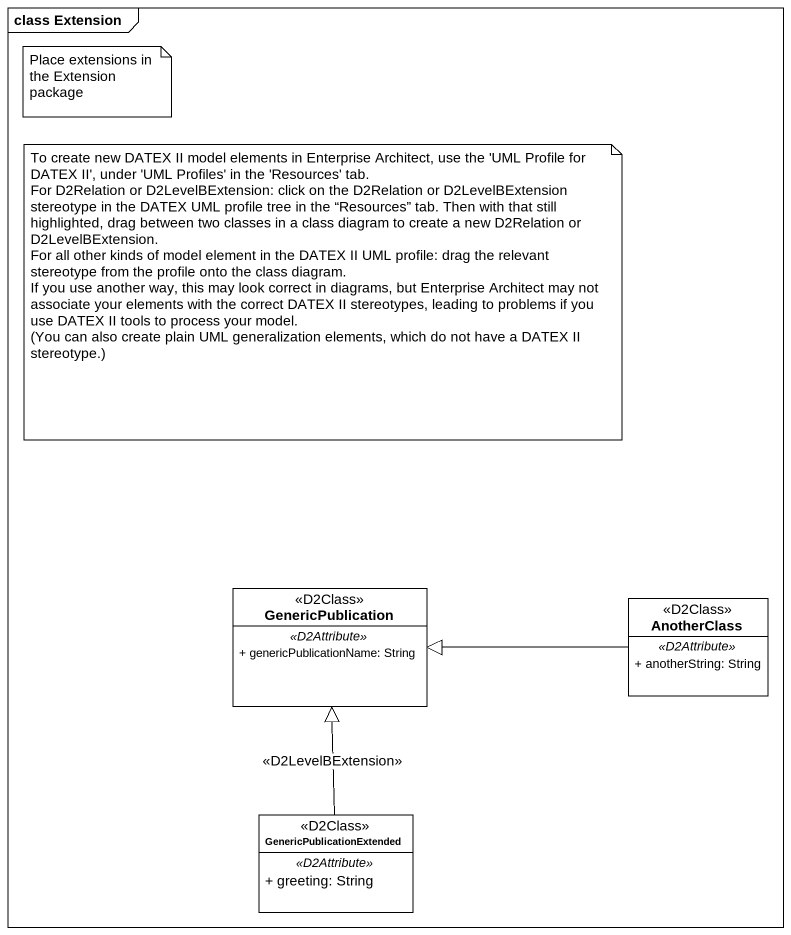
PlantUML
@startuml
mainframe class Extension
hide circle
hide empty members
skinparam classAttributeIconSize 0
class GenericPublication <<D2Class>> {
  .. <<D2Attribute>> ..
  + genericPublicationName: String
}
class AnotherClass <<D2Class>> {
  .. <<D2Attribute>> ..
  + anotherString: String
}
class GenericPublicationExtended <<D2Class>> {
  .. <<D2Attribute>> ..
  + greeting: String
}
AnotherClass -left-|> GenericPublication
GenericPublicationExtended -up-|> GenericPublication : <<D2LevelBExtension>>
note as N1
  Place extensions in the Extension package
end note
note as N2
  To create new DATEX II model elements in Enterprise Architect, use the 'UML Profile for DATEX II', under 'UML Profiles' in the 'Resources' tab.
  For D2Relation or D2LevelBExtension: click on the D2Relation or D2LevelBExtension stereotype in the DATEX UML profile tree in the “Resources” tab. Then with that still highlighted, drag between two classes in a class diagram to create a new D2Relation or D2LevelBExtension.
  For all other kinds of model element in the DATEX II UML profile: drag the relevant stereotype from the profile onto the class diagram.
  If you use another way, this may look correct in diagrams, but Enterprise Architect may not associate your elements with the correct DATEX II stereotypes, leading to problems if you use DATEX II tools to process your model.
  (You can also create plain UML generalization elements, which do not have a DATEX II stereotype.)
end note
@enduml
